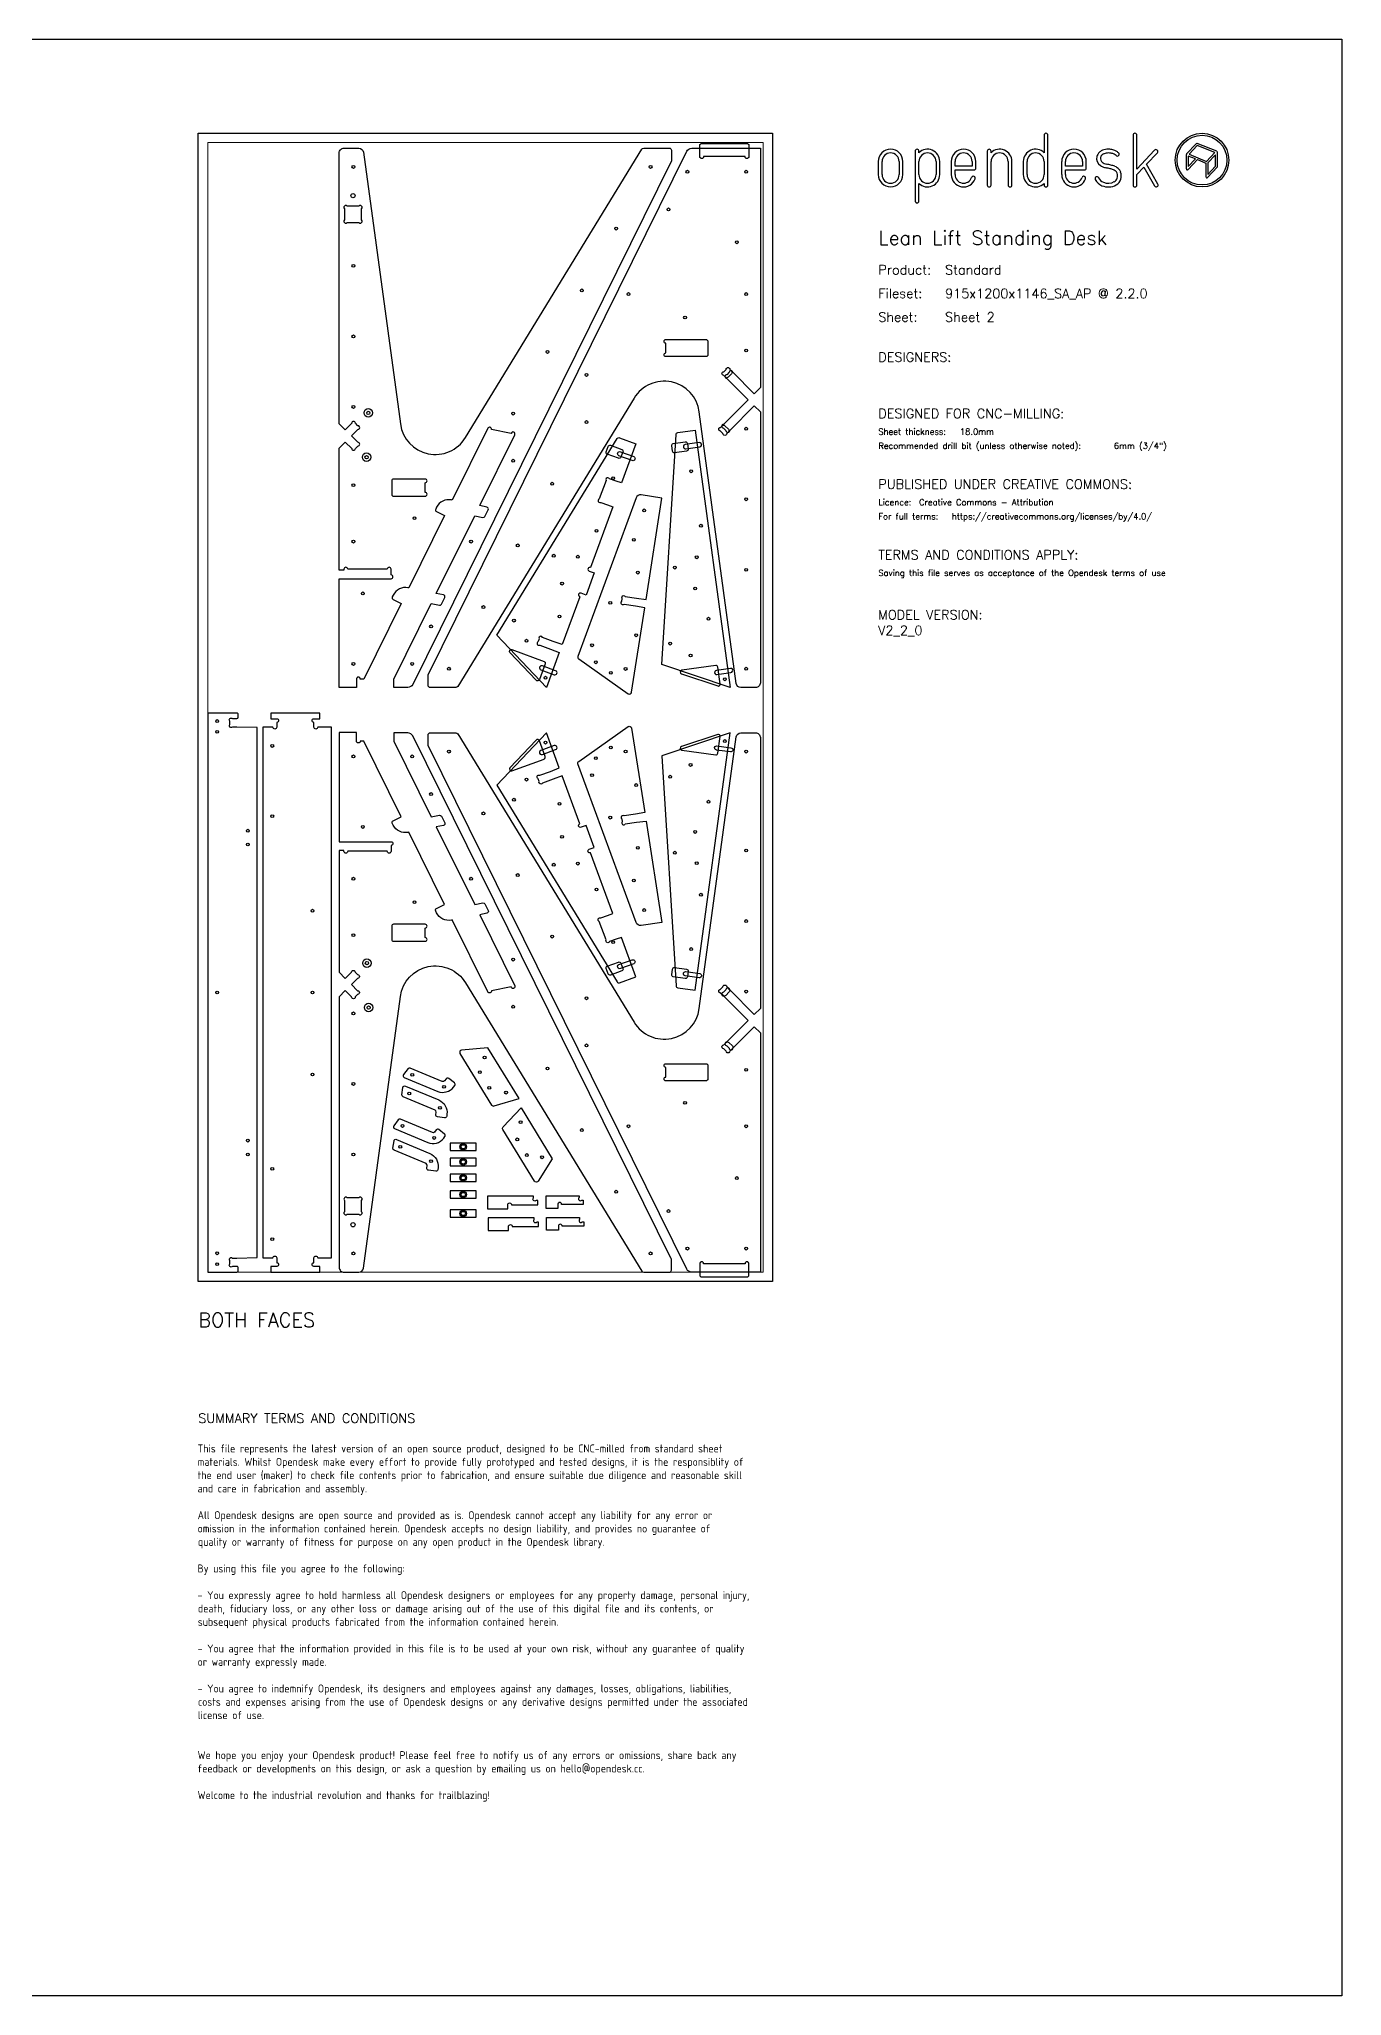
# Model space of a CAD drawing. Header units: millimetres. Extents: x -300 to 5880, y -300 to 4158.
# Drawn here: x 3112 to 5880, y 0 to 4158 of the extents above; entities that cross this region are included whole.
import ezdxf
from ezdxf.enums import TextEntityAlignment as Align

# ---------------------------------------------------------------- set-up
doc = ezdxf.new("R2010")
doc.units = ezdxf.units.MM
doc.layers.add('00-NOPRINT_TEXT', color=7, linetype='Continuous', lineweight=25)
doc.layers.add('00_NOPRINT_TOLERANCE', color=7, linetype='Continuous', lineweight=5)
for name, color, linetype, lineweight, true_color in [('BOARD_$TH-NOMINAL', 3, 'Continuous', 30, 0x00ff00), ('TOP-CUT-INSIDE_18.000MM', 1, 'Continuous', 25, 0xff1c00), ('TOP-CUT-OUTSIDE_18.000MM', 220, 'Continuous', 25, 0xff00d1), ('TOP-HOLE-6.000MM-DIAM_14.000MM', 220, 'Continuous', 25, 0xff00c7), ('TOP-HOLE-6.000MM-DIAM_18.000MM', 3, 'Continuous', 25, 0x00ff0c), ('TOP-HOLE-6.000MM-DIAM_5.000MM', 220, 'Continuous', 25, 0xff00de), ('TOP-HOLE-7.000MM-DIAM_18.000MM', 3, 'Continuous', 25, 0x00ff0c), ('TOP-HOLE-9.000MM-DIAM_14.000MM', 220, 'Continuous', 25, 0xff00c7), ('TOP-HOLE-9.000MM-DIAM_18.000MM', 3, 'Continuous', 25, 0x00ff0c), ('TOP-POCKET-INSIDE_1.000MM', 3, 'Continuous', 25, 0x0eff00), ('TOP-POCKET-INSIDE_12.000MM', 140, 'Continuous', 25, 0x00b1ff), ('TOP-POCKET-INSIDE_4.000MM', 160, 'Continuous', 25, 0x0026ff), ('TOP-POCKET-INSIDE_9.000MM', 60, 'Continuous', 25, 0xb0ff00), ('TOP-POCKET-OUTSIDE_1.000MM', 60, 'Continuous', 25, 0xb2ff00)]:
    doc.layers.add(name, color=color, linetype=linetype, lineweight=lineweight, true_color=true_color)
doc.styles.add('OD-ISOCP-17_221', font='isocp.shx')
doc.styles.add('OD-ISOCP-17_222', font='isocp.shx')
doc.styles.add('OD-ISOCP-17_223', font='isocp.shx')
doc.styles.add('OD-ISOCP-17_224', font='isocp.shx')
doc.styles.add('OD-ISOCP-17_225', font='isocp.shx')
doc.styles.add('OD-ISOCP-17_226', font='isocp.shx')
doc.styles.add('OD-ISOCP-17_227', font='isocp.shx')
doc.styles.add('OD-ISOCP-17_228', font='isocp.shx')
doc.styles.add('OD-ISOCP-17_229', font='isocp.shx')
doc.styles.add('OD-ISOCP-17_230', font='isocp.shx')
doc.styles.add('OD-ISOCP-17_231', font='isocp.shx')
doc.styles.add('OD-ISOCP-17_232', font='isocp.shx')
doc.styles.add('OD-ISOCP-17_233', font='isocp.shx')
doc.styles.add('OD-ISOCP-17_234', font='isocp.shx')
doc.styles.add('OD-ISOCP-17_235', font='isocp.shx')
doc.styles.add('OD-ISOCP-17_236', font='isocp.shx')
doc.styles.add('OD-ISOCP-17_237', font='isocp.shx')
doc.styles.add('OD-ISOCP-17_238', font='isocp.shx')
doc.styles.add('OD-ISOCP-17_239', font='isocp.shx')
doc.styles.add('OD-SIMPLEX-13_86', font='simplex.shx')
doc.styles.add('OD-SIMPLEX-20_82', font='simplex.shx')
doc.styles.add('OD-SIMPLEX-20_86', font='simplex.shx')
doc.styles.add('OD-SIMPLEX-20_88', font='simplex.shx')
doc.styles.add('OD-SIMPLEX-30_83', font='simplex.shx')
doc.styles.add('OD-SIMPLEX-30_87', font='simplex.shx')

# ---------------------------------------------------------------- blocks, each defined once
blk = doc.blocks.new('Borders Opendesk_7')
at = {"layer": '00-NOPRINT_TEXT'}
for p, q in [((0, 4158), (5880, 4158)), ((5880, 4158), (5880, 0)), ((5247.4, 3954), (5247.4, 3916.7)), ((5255.3, 3848), (5255.3, 3954)), ((5436.4, 3954), (5436.4, 3848)), ((5444.4, 3881.9), (5444.4, 3954)), ((4973.4, 3920.1), (4973.4, 3814.1)), ((4981.3, 3916.7), (4981.3, 3920.1)), ((5126.6, 3920.1), (5126.6, 3848)), ((5134.5, 3916.7), (5134.5, 3920.1)), ((5482.1, 3922), (5444.4, 3881.9)), ((5464.8, 3892.1), (5487.9, 3916.6)), ((5549.5, 3912.6), (5549.5, 3882.2)), ((5570.5, 3935.8), (5550.1, 3914)), ((5553.7, 3909.6), (5553.7, 3887.4)), ((5568.8, 3903.5), (5553.7, 3909.6)), ((5572.6, 3931.9), (5555.2, 3913.4)), ((5555.2, 3913.4), (5592.6, 3898.3)), ((5610, 3916.9), (5572.6, 3931.9)), ((5614.4, 3919.6), (5572.8, 3936.3)), ((5592.6, 3898.3), (5610, 3916.9)), ((5611.5, 3912.4), (5595.2, 3895.1)), ((5611.5, 3888.1), (5611.5, 3912.4)), ((5615.7, 3887.3), (5615.7, 3917.6)), ((4895, 3898), (4895, 3870.1)), ((4902.9, 3870.1), (4902.9, 3898)), ((4939.3, 3898), (4939.3, 3870.1)), ((4947.3, 3870.1), (4947.3, 3898)), ((4981.3, 3870.1), (4981.3, 3898)), ((5017.7, 3898), (5017.7, 3870.1)), ((5025.6, 3870.1), (5025.6, 3898)), ((5050, 3898), (5050, 3870.1)), ((5058, 3888.1), (5058, 3898)), ((5094.4, 3888.1), (5058, 3888.1)), ((5058, 3870.1), (5058, 3880.1)), ((5058, 3880.1), (5098.3, 3880.1)), ((5094.4, 3898), (5094.4, 3888.1)), ((5102.3, 3884.1), (5102.3, 3898)), ((5134.5, 3848), (5134.5, 3898)), ((5170.9, 3898), (5170.9, 3848)), ((5178.9, 3848), (5178.9, 3898)), ((5203, 3898), (5203, 3870.1)), ((5211, 3870.1), (5211, 3898)), ((5247.4, 3898), (5247.4, 3870.1)), ((5284.6, 3898), (5284.6, 3870.1)), ((5292.6, 3888.1), (5292.6, 3898)), ((5329, 3888.1), (5292.6, 3888.1)), ((5292.6, 3870.1), (5292.6, 3880.1)), ((5292.6, 3880.1), (5332.9, 3880.1)), ((5329, 3898), (5329, 3888.1)), ((5336.9, 3884.1), (5336.9, 3898)), ((5444.4, 3870.4), (5459.1, 3886)), ((5444.4, 3848), (5444.4, 3870.4)), ((5459.1, 3886), (5482.1, 3846)), ((5489, 3850), (5464.8, 3892.1)), ((5553.1, 3880.8), (5572.9, 3901.9)), ((5553.7, 3887.4), (5568.8, 3903.5)), ((5572.9, 3901.9), (5591.1, 3894.5)), ((5591.1, 3894.5), (5591.1, 3865.5)), ((5594.7, 3864.1), (5615.1, 3885.8)), ((5595.2, 3895.1), (5595.2, 3870.7)), ((5595.2, 3870.7), (5611.5, 3888.1)), ((4981.3, 3814.1), (4981.3, 3851.4)), ((5247.4, 3851.4), (5247.4, 3848)), ((5880, 0), (0, 0))]:
    blk.add_line(p, q, dxfattribs=at)
for radius in [57, 52.9]:
    blk.add_circle((5582.9, 3901), radius, dxfattribs=at)
for centre, radius, start, end in [((5251.3, 3954), 3.97, 0, 180), ((5440.4, 3954), 3.97, 0, 180), ((4921.1, 3898), 26.1, 0, 180), ((4921.1, 3898), 18.2, 0, 180), ((4977.3, 3920.1), 3.97, 0, 180), ((4999.5, 3898), 26.1, 0, 134.1316), ((4999.5, 3898), 18.2, 0, 180), ((5076.2, 3898), 26.1, 0, 180), ((5076.2, 3898), 18.2, 0, 180), ((5130.6, 3920.1), 3.97, 0, 180), ((5152.7, 3898), 26.1, 0, 134.1316), ((5152.7, 3898), 18.2, 0, 180), ((5229.2, 3898), 26.1, 45.8684, 180), ((5229.2, 3898), 18.2, 0, 180), ((5310.8, 3898), 26.1, 0, 180), ((5310.8, 3898), 18.2, 0, 180), ((5377.2, 3904.5), 18.3, 167.0964, 235.8453), ((5375.9, 3904.8), 16.9, 150.5139, 167.0489), ((5377.5, 3903.4), 19, 138.9882, 149.267), ((5377.5, 3903.4), 19, 127.9168, 138.9882), ((5380.5, 3899.5), 24, 111.7012, 127.9168), ((5375.9, 3904.8), 8.99, 151.0519, 168.0238), ((5377.5, 3903.4), 11.1, 138.9882, 148.8091), ((5377.5, 3903.4), 11.1, 127.9168, 138.9882), ((5380.5, 3899.5), 16, 111.7012, 127.9168), ((5383.5, 3891.9), 32.1, 90, 111.7012), ((5383.5, 3891.9), 24.2, 90, 111.7012), ((5383.5, 3878.8), 45.3, 80.7104, 90), ((5383.5, 3878.8), 37.3, 80.7104, 90), ((5385.9, 3893.2), 22.7, 71.5035, 80.7104), ((5385.9, 3893.2), 30.7, 71.5035, 80.7104), ((5387.1, 3896.7), 19, 61.0356, 71.5035), ((5387.1, 3896.7), 26.9, 61.0356, 71.5035), ((5387.1, 3896.7), 19, 46.7983, 61.0356), ((5387.1, 3896.7), 26.9, 46.7983, 61.0356), ((5402.8, 3913.5), 3.97, 226.7983, 46.7983), ((5485, 3919.3), 3.97, 316.7135, 136.7135), ((5551.6, 3912.6), 2.06, 136.7696, 180), ((5572, 3934.4), 2.06, 68.0714, 136.7696), ((5613.6, 3917.6), 2.06, 0, 68.0714), ((4921.1, 3870.1), 26.1, 180, 0), ((4921.1, 3870.1), 18.2, 180, 0), ((4999.5, 3870.1), 18.2, 180, 0), ((4999.5, 3870.1), 26.1, 225.8684, 0), ((5076.2, 3870.1), 26.1, 180, 340.0258), ((5076.2, 3870.1), 18.2, 180, 340.0258), ((5098.3, 3884.1), 3.97, 270, 0), ((5229.2, 3870.1), 26.1, 180, 314.1316), ((5229.2, 3870.1), 18.2, 180, 0), ((5310.8, 3870.1), 26.1, 180, 340.0258), ((5310.8, 3870.1), 18.2, 180, 340.0258), ((5332.9, 3884.1), 3.97, 270, 0), ((5377.2, 3904.5), 10.3, 167.9603, 235.8613), ((5382, 3911.6), 26.9, 235.8511, 248.0912), ((5382, 3911.6), 18.9, 235.8511, 248.0912), ((5388.7, 3928.4), 44.9, 248.0912, 257.5385), ((5388.7, 3928.4), 37, 248.0912, 257.5385), ((5300, 3526.6), 366.5, 76.1947, 77.5385), ((5300, 3526.6), 374.5, 76.1947, 77.5385), ((5372.7, 3822.5), 61.9, 69.1442, 76.1947), ((5372.7, 3822.5), 69.8, 69.1442, 76.1947), ((5389.5, 3866.6), 14.6, 38.9291, 69.1442), ((5389.5, 3866.6), 22.5, 38.9291, 69.1442), ((5393.9, 3870.2), 8.99, 17.5834, 38.9291), ((5385.6, 3867.6), 17.6, 343.8033, 17.5834), ((5393.9, 3870.2), 16.9, 17.5834, 38.9291), ((5385.6, 3867.6), 25.5, 343.8033, 17.5834), ((5551.6, 3882.2), 2.06, 180, 316.7696), ((5613.6, 3887.3), 2.06, 316.7696, 0), ((5097, 3862.6), 3.97, 340.0258, 160.0258), ((5130.6, 3848), 3.97, 180, 0), ((5174.9, 3848), 3.97, 180, 0), ((5251.3, 3848), 3.97, 180, 0), ((5331.6, 3862.6), 3.97, 340.0258, 160.0258), ((5359.7, 3861.7), 3.97, 24.786, 204.786), ((5380.2, 3871.2), 26.6, 204.786, 247.9544), ((5380.2, 3871.2), 18.7, 204.786, 247.9544), ((5383.5, 3879.3), 35.4, 247.9544, 298.2026), ((5383.5, 3879.3), 27.4, 247.9544, 298.2026), ((5390.6, 3866.1), 12.5, 298.2026, 343.8033), ((5390.6, 3866.1), 20.4, 298.2026, 343.8033), ((5440.4, 3848), 3.97, 180, 0), ((5485.5, 3848), 3.97, 209.8417, 29.8417), ((5593.2, 3865.5), 2.06, 180, 316.7696), ((4977.3, 3814.1), 3.97, 180, 0)]:
    blk.add_arc(centre, radius, start, end, dxfattribs=at)
at = {"layer": '00_NOPRINT_TOLERANCE', "ltscale": 0.379202}
for p, q in [((3450, 3958), (4670, 3958)), ((3450, 1518), (3450, 3958)), ((4670, 3958), (4670, 1518)), ((4670, 1518), (3450, 1518))]:
    blk.add_line(p, q, dxfattribs=at)
at = {"layer": '00_NOPRINT_TOLERANCE', "ltscale": 0.380876}
for p, q in [((3470, 3938), (4650, 3938)), ((4650, 1538), (3470, 1538))]:
    blk.add_line(p, q, dxfattribs=at)
at = {"layer": '00_NOPRINT_TOLERANCE', "ltscale": 0.380023}
for p, q in [((3470, 1538), (3470, 3938)), ((4650, 3938), (4650, 1538))]:
    blk.add_line(p, q, dxfattribs=at)
at = {"layer": 'BOARD_$TH-NOMINAL'}
for p, q in [((3450, 3958), (4670, 3958)), ((3450, 1518), (3450, 3958)), ((4670, 3958), (4670, 1518)), ((4670, 1518), (3450, 1518))]:
    blk.add_line(p, q, dxfattribs=at)
at = {"layer": '00-NOPRINT_TEXT'}
for s, height, style, p in [('Lean Lift Standing Desk', 30, 'OD-SIMPLEX-30_83', (4895, 3720.9)), ('Product:', 20, 'OD-SIMPLEX-20_82', (4895, 3657.9)), ('Standard', 20, 'OD-SIMPLEX-20_82', (5036.9, 3657.9)), ('Fileset:', 20, 'OD-SIMPLEX-20_82', (4895, 3607.7)), ('915x1200x1146_SA_AP @ 2.2.0', 20, 'OD-SIMPLEX-20_82', (5036.9, 3607.6)), ('Sheet:', 20, 'OD-SIMPLEX-20_82', (4895, 3557.4)), ('Sheet 2', 20, 'OD-SIMPLEX-20_82', (5036.9, 3557.5)), ('DESIGNERS:', 20, 'OD-SIMPLEX-20_82', (4895, 3472.4)), ('DESIGNED FOR CNC-MILLING:', 20, 'OD-SIMPLEX-20_82', (4895, 3352.4)), ('Sheet thickness:', 13, 'OD-SIMPLEX-13_86', (4895, 3317.4)), ('18.0mm', 13, 'OD-SIMPLEX-13_86', (5068.3, 3317.4)), ('Recommended drill bit (unless otherwise noted):', 13, 'OD-SIMPLEX-13_86', (4895, 3287.4)), ('6mm (3/4")', 13, 'OD-SIMPLEX-13_86', (5395.5, 3287.4)), ('PUBLISHED UNDER CREATIVE COMMONS:', 20, 'OD-SIMPLEX-20_82', (4895, 3202.4)), ('Licence:', 13, 'OD-SIMPLEX-13_86', (4895, 3167.4)), ('Creative Commons - Attribution', 13, 'OD-SIMPLEX-13_86', (4981.5, 3167.4)), ('For full terms:', 13, 'OD-SIMPLEX-13_86', (4895, 3137.4)), ('https://creativecommons.org/licenses/by/4.0/', 13, 'OD-SIMPLEX-13_86', (5051.1, 3137.4)), ('TERMS AND CONDITIONS APPLY:', 20, 'OD-SIMPLEX-20_82', (4895, 3052.3)), ('Saving this file serves as acceptance of the Opendesk terms of use ', 13, 'OD-SIMPLEX-13_86', (4895, 3017.3))]:
    blk.add_text(s, height=height, dxfattribs=dict(at, style=style)).set_placement(p)
at = {"layer": '00-NOPRINT_TEXT', "color": 7}
for s, height, style, p in [('BOTH FACES', 30, 'OD-SIMPLEX-30_87', (3450, 1451.3)), ('SUMMARY TERMS AND CONDITIONS', 20, 'OD-SIMPLEX-20_86', (3450, 1237.4))]:
    blk.add_text(s, height=height, dxfattribs=dict(at, style=style)).set_placement(p, align=Align.TOP_LEFT)
for s, style, p in [('This file represents the latest version of an open source product, designed to be CNC-milled from standard sheet', 'OD-ISOCP-17_221', (3448.5, 1154.7)), ('materials. Whilst Opendesk make every effort to provide fully prototyped and tested designs, it is the responsiblity of', 'OD-ISOCP-17_222', (3448.5, 1126.3)), ('the end user (maker) to check file contents prior to fabrication, and ensure suitable due diligence and reasonable skill', 'OD-ISOCP-17_223', (3448.5, 1098)), ('and care in fabrication and assembly.', 'OD-ISOCP-17_224', (3448.5, 1069.7)), ('All Opendesk designs are open source and provided as is. Opendesk cannot accept any liability for any error or', 'OD-ISOCP-17_225', (3448.5, 1013)), ('omission in the information contained herein. Opendesk accepts no design liability, and provides no guarantee of', 'OD-ISOCP-17_226', (3448.5, 984.7)), ('quality or warranty of fitness for purpose on any open product in the Opendesk library.', 'OD-ISOCP-17_227', (3449.1, 956.3)), ('By using this file you agree to the following:', 'OD-ISOCP-17_228', (3448.5, 899.7)), ('- You expressly agree to hold harmless all Opendesk designers or employees for any property damage, personal injury,', 'OD-ISOCP-17_229', (3448.5, 843)), ('death, fiduciary loss, or any other loss or damage arising out of the use of this digital file and its contents, or', 'OD-ISOCP-17_230', (3449.1, 814.7)), ('subsequent physical products fabricated from the information contained herein.', 'OD-ISOCP-17_231', (3449, 786.3)), ('- You agree that the information provided in this file is to be used at your own risk, without any guarantee of quality', 'OD-ISOCP-17_232', (3448.5, 729.7)), ('or warranty expressly made.', 'OD-ISOCP-17_233', (3448.5, 701.3)), ('- You agree to indemnify Opendesk, its designers and employees against any damages, losses, obligations, liabilities,', 'OD-ISOCP-17_234', (3448.5, 644.7)), ('costs and expenses arising from the use of Opendesk designs or any derivative designs permitted under the associated', 'OD-ISOCP-17_235', (3449.1, 616.3)), ('license of use.', 'OD-ISOCP-17_236', (3448.8, 588)), ('We hope you enjoy your Opendesk product! Please feel free to notify us of any errors or omissions, share back any', 'OD-ISOCP-17_237', (3448.5, 503)), ('feedback or developments on this design, or ask a question by emailing us on hello@opendesk.cc.', 'OD-ISOCP-17_238', (3448.5, 474.7)), ('Welcome to the industrial revolution and thanks for trailblazing!', 'OD-ISOCP-17_239', (3448.5, 418))]:
    blk.add_text(s, height=17, dxfattribs=dict(at, style=style)).set_placement(p)

msp = doc.modelspace()

# ---------------------------------------------------------------- linework, layer by layer
at = {"layer": 'TOP-CUT-INSIDE_18.000MM'}
for points in [[(3791.3, 3803.3), (3766.2, 3803.3, 1.000177), (3760.5, 3797.6), (3760.5, 3773.7, 1.000177), (3766.2, 3768.1), (3791.3, 3768.1, 1.000177), (3796.9, 3773.7), (3796.9, 3797.6, 1.000151)], [(3861, 3190.8, 0.414214), (3865, 3186.8), (3932.2, 3186.8, 1), (3932.2, 3194.8), (3932.2, 3215.2, 1), (3932.2, 3223.2), (3865, 3223.2, 0.414214), (3861, 3219.2)], [(3932.2, 2248.9), (3932.2, 2269.1, 1), (3932.2, 2277.1), (3865, 2277.1, 0.414214), (3861, 2273.1), (3861, 2244.9, 0.414214), (3865, 2240.9), (3932.2, 2240.9, 1)]]:
    msp.add_lwpolyline(points, format="xyb", close=True, dxfattribs=at)
msp.add_lwpolyline([(3766.2, 1660.8), (3791.3, 1660.8, 1), (3796.9, 1666.4), (3796.9, 1690.3, 1), (3791.3, 1696), (3766.2, 1696, 1), (3760.5, 1690.3), (3760.5, 1666.4, 1), (3766.2, 1660.8)], format="xyb", dxfattribs=at)
at = {"layer": 'TOP-CUT-OUTSIDE_18.000MM'}
for points in [[(3956.4, 3163.3), (3954.4, 3159.3, 0.414214), (3956.2, 3153.9), (3973.5, 3145.4), (3897.5, 2991.8), (3895.5, 2992.1, 0.339454), (3864.2, 2976.7), (3862.2, 2972.7, 0.414214), (3864, 2967.4), (3881.2, 2958.9), (3801.8, 2798.2), (3794.2, 2798.2, 1), (3786.2, 2798.2), (3786.2, 2780.2), (3749.5, 2780.2), (3749.5, 3011.4), (3859.5, 3011.4, 1), (3859.5, 3019.4), (3859.5, 3031.8, 1), (3851.5, 3031.8), (3767.5, 3031.8, 1), (3759.5, 3031.8), (3759.5, 3029.8), (3749.5, 3029.8), (3749.5, 3289.1), (3762.4, 3301.9), (3776, 3288.3, 1), (3784, 3288.3), (3789, 3293.3, 1), (3789, 3301.3), (3775.4, 3314.9), (3789, 3328.5, 1.000151), (3789, 3336.5), (3784, 3341.6, 1), (3776, 3341.6), (3762.4, 3328), (3749.5, 3340.8), (3749.5, 3916.3, -0.414214), (3759.5, 3926.3), (3790.8, 3926.3, -0.375079), (3800.7, 3917.6), (3879.4, 3340.2, 0.705335), (4017.7, 3311.2), (4392.6, 3924.1, -0.261164), (4396.4, 3926.3), (4450.9, 3926.3, -0.414214), (4455.4, 3921.8), (4455.4, 3899.9, -0.115262), (4454.9, 3897.9), (3905.8, 2786.9, -0.285329), (3895.1, 2780.2), (3865.8, 2780.2), (3865.8, 2798.2), (3945.1, 2958.6), (3962.4, 2955.1, 0.339454), (3966.8, 2957.3), (3973.7, 2971.4, 0.493145), (3970.9, 2977.1), (3955.7, 2980.1), (4037.3, 3145.1), (4054.6, 3141.7, 0.339454), (4059, 3143.8), (4065.9, 3157.9, 0.493145), (4063.1, 3163.6), (4048, 3166.7), (4122.5, 3317.5, 1.140281), (4115, 3320.1), (4072.7, 3328.5, 0.876976), (4065.2, 3331.1), (3989.7, 3178.3), (3987.7, 3178.7, 0.339454), (3956.4, 3163.3)], [(4174.2, 2883.4), (4172.1, 2877.7, 1), (4175.5, 2870.4), (4198.3, 2862), (4217.1, 2854.6), (4189.8, 2780.2), (4084.2, 2891.2), (4339.9, 3309.2, -0.35756), (4345.3, 3311), (4379.9, 3298.3), (4349.3, 3214.9), (4338.2, 3218.4), (4323.8, 3223.7, 1), (4316.5, 3220.4), (4302, 3180.9, 1), (4305.4, 3173.6), (4319.8, 3168.3), (4330.6, 3163.8), (4283.4, 3035.2, 1), (4280.6, 3027.7), (4291.4, 3023.7), (4274.2, 2976.8), (4263.4, 2980.8, 1), (4260.6, 2973.2), (4223.4, 2871.9), (4204.3, 2878.3), (4181.4, 2886.7, 1), (4174.2, 2883.4)], [(3535, 2723, 0.414334), (3532, 2726), (3470, 2726), (3470, 1538), (3532, 1538, 0.414214), (3535, 1541), (3535, 1546.9, 0.414214), (3532, 1549.9), (3522.7, 1549.9, -1), (3517, 1555.6), (3517, 1562.2, -1), (3522.7, 1567.9), (3532, 1567.9), (3575.2, 1568.7), (3575.2, 2695.4), (3532, 2696.1), (3522.7, 2696.1, -1.000205), (3517, 2701.8), (3517, 2708.5, -0.999795), (3522.7, 2714.1), (3532, 2714.1, 0.414093), (3535, 2717.1), (3535, 2723)], [(3895.5, 2472.4, -0.339454), (3864.2, 2487.8), (3862.2, 2491.8, -0.414214), (3864, 2497.2), (3881.2, 2505.7), (3801.8, 2666.4), (3794.2, 2666.4, -1), (3786.2, 2666.4), (3786.2, 2684.4), (3749.5, 2684.4), (3749.5, 2452.6), (3859.5, 2452.6, -1), (3859.5, 2444.6), (3859.5, 2432.2, -1), (3851.5, 2432.2), (3767.5, 2432.2, -1), (3759.5, 2432.2), (3759.5, 2434.2), (3749.5, 2434.2), (3749.5, 2175), (3762.4, 2162.1), (3775.5, 2175.2, -1.000151), (3783.5, 2175.2), (3788.5, 2170.2, -1.000151), (3788.5, 2162.2), (3775.4, 2149.1), (3788.6, 2135.9, -1.000151), (3788.6, 2127.9), (3783.6, 2122.9, -1.000151), (3775.6, 2122.9), (3762.4, 2136.1), (3749.5, 2123.2), (3749.5, 1547.8, 0.414214), (3759.5, 1537.8), (3790.8, 1537.8, 0.375079), (3800.7, 1546.4), (3879.4, 2123.8, -0.705335), (4017.7, 2152.8), (4392.6, 1539.9, 0.261164), (4396.4, 1537.8), (4450.9, 1537.8, 0.414214), (4455.4, 1542.3), (4455.4, 1564.2, 0.115262), (4454.9, 1566.2), (3905.8, 2677.2, 0.285329), (3895.1, 2683.9), (3865.8, 2683.9), (3865.8, 2665.9), (3945.1, 2505.5), (3962.4, 2508.9, -0.339454), (3966.8, 2506.8), (3973.7, 2492.7, -0.493145), (3970.9, 2487), (3955.7, 2483.9), (4037.3, 2318.9), (4054.6, 2322.4, -0.339454), (4059, 2320.2), (4065.9, 2306.1, -0.493145), (4063.1, 2300.4), (4048, 2297.4), (4122.5, 2146.5, -1.213538), (4114.9, 2144.5), (4072.7, 2136, -0.876976), (4065.2, 2133.5), (3989.7, 2286.2), (3987.7, 2285.9, -0.339454), (3956.4, 2301.3), (3954.4, 2305.3, -0.414214), (3956.2, 2310.6), (3973.5, 2319.1), (3897.5, 2472.8), (3895.5, 2472.4)], [(4264.7, 1690.8), (4268, 1690.8), (4268, 1681.9), (4222, 1681.9, 1), (4214, 1681.9), (4214, 1673.1), (4189, 1673.1), (4189, 1700.1), (4259, 1700.1), (4259, 1696.5, 1), (4264.7, 1690.8)], [(4265.9, 1644.6), (4269.2, 1644.6), (4269.2, 1635.7), (4223.2, 1635.7, 1), (4215.2, 1635.7), (4215.2, 1626.9), (4190.2, 1626.9), (4190.2, 1653.9), (4260.2, 1653.9), (4260.2, 1650.3, 1), (4265.9, 1644.6)]]:
    msp.add_lwpolyline(points, format="xyb", dxfattribs=at)
for points in [[(3938.4, 2806.6, -0.115262), (3938.9, 2808.6), (4488, 3919.6, -0.285329), (4498.7, 3926.3), (4644.3, 3926.3), (4644.3, 3417.4), (4631.4, 3404.6), (4586, 3450, 1.000151), (4578, 3450), (4573, 3445, 1), (4573, 3437), (4618.4, 3391.5), (4566.3, 3339.4, 1), (4566.3, 3331.4), (4571.3, 3326.4, 1.000151), (4579.3, 3326.4), (4631.4, 3378.5), (4644.3, 3365.7), (4644.3, 2790.2, -0.414214), (4634.3, 2780.2), (4603, 2780.2, -0.375079), (4593.1, 2788.9), (4514.4, 3366.2, 0.705335), (4376.1, 3395.2), (4001.2, 2782.4, -0.261164), (3997.4, 2780.2), (3942.9, 2780.2, -0.414214), (3938.4, 2784.7)], [(4505.6, 3327.1), (4580.1, 2780.2), (4434.9, 2828.9), (4465.1, 3317.9, -0.35756), (4469, 3322.1)], [(4349.9, 2963.2), (4350.8, 2969.2, -1), (4357.3, 2973.9), (4381.4, 2970.1), (4401.4, 2967.5), (4434.9, 3182.9), (4391.3, 3189.7, 0.35756), (4380.3, 3183.3), (4256.7, 2846.3, 0.339454), (4258.3, 2841.1), (4363.6, 2767, 0.556021), (4370.6, 2770), (4398.6, 2949.3), (4378.7, 2952.9), (4354.6, 2956.7, -1)], [(3616.6, 2714, -1), (3616.6, 2706), (3616.6, 2696, -1), (3608.6, 2696), (3587.2, 2696), (3587.2, 1568), (3608.6, 1568, -1), (3616.6, 1568), (3616.6, 1558, -1), (3616.6, 1550), (3604.2, 1550), (3604.2, 1538), (3708.2, 1538), (3708.2, 1550), (3695.8, 1550, -1), (3695.8, 1558), (3695.8, 1568, -1), (3703.8, 1568), (3732.7, 1568), (3732.7, 2696), (3703.8, 2696, -1), (3695.8, 2696), (3695.8, 2706, -1), (3695.8, 2714), (3708.2, 2714), (3708.2, 2726), (3604.2, 2726), (3604.2, 2714)], [(4578, 2014.1, 1), (4586, 2014.1), (4631.4, 2059.5), (4644.3, 2046.6), (4644.3, 1537.8), (4498.7, 1537.8, -0.285329), (4488, 1544.5), (3938.9, 2655.5, -0.115262), (3938.4, 2657.5), (3938.4, 2679.4, -0.414214), (3942.9, 2683.9), (3997.4, 2683.9, -0.261164), (4001.2, 2681.7), (4376.1, 2068.8, 0.705335), (4514.4, 2097.8), (4593.1, 2675.2, -0.375079), (4603, 2683.9), (4634.3, 2683.9, -0.414214), (4644.3, 2673.9), (4644.3, 2098.4), (4631.4, 2085.5), (4579.3, 2137.7, 1.000151), (4571.3, 2137.7), (4566.3, 2132.7, 1), (4566.3, 2124.7), (4618.4, 2072.5), (4573, 2027.1, 1), (4573, 2019.1)], [(4323.8, 2240.3, -1), (4316.5, 2243.7), (4302, 2283.2, -1), (4305.4, 2290.5), (4319.8, 2295.7), (4330.6, 2300.2), (4283.4, 2428.9, -1), (4280.6, 2436.4), (4291.4, 2440.3), (4274.2, 2487.3), (4263.4, 2483.3, -1), (4260.6, 2490.8), (4223.4, 2592.2), (4204.3, 2585.7), (4181.4, 2577.3, -1), (4174.2, 2580.7), (4172.1, 2586.4, -1), (4175.5, 2593.7), (4198.3, 2602), (4217.1, 2609.5), (4189.8, 2683.9), (4084.2, 2572.8), (4339.9, 2154.9, 0.35756), (4345.3, 2153), (4379.9, 2165.7), (4349.3, 2249.2), (4338.2, 2245.6)], [(4349.9, 2500.9), (4350.8, 2494.9, 1), (4357.3, 2490.2), (4381.4, 2493.9), (4401.4, 2496.5), (4434.9, 2281.1), (4391.3, 2274.3, -0.35756), (4380.3, 2280.8), (4256.7, 2617.7, -0.339454), (4258.3, 2623), (4363.6, 2697.1, -0.556021), (4370.6, 2694.1), (4398.6, 2514.7), (4378.7, 2511.1), (4354.6, 2507.4, 1)], [(4469, 2142), (4505.6, 2137), (4580.1, 2683.9), (4434.9, 2635.1), (4465.1, 2146.2, 0.35756)], [(4078.4, 1891), (4131.7, 1906.7), (4065.6, 2014.7), (4009.5, 2009.6, 0.556021), (4006.1, 2002.8), (4073.3, 1892.9, 0.339454)], [(3994.4, 1939.9), (3982.1, 1949.5, 0.414214), (3976.7, 1948.8), (3973.2, 1944.3, -0.339454), (3968.4, 1943), (3900.5, 1971.5, 0.339454), (3895.9, 1970.3), (3886.3, 1957.8, 0.493145), (3887.8, 1951.8), (3958.7, 1922.1, 0.339454), (3992.4, 1931), (3995.1, 1934.5, 0.414214)], [(3885.1, 1910.7, -0.339454), (3882.7, 1914.8), (3884.9, 1930.4, -0.493145), (3890.2, 1933.4), (3961.1, 1903.7, -0.339454), (3978.4, 1873.5), (3977.8, 1869.1, -0.414214), (3973.4, 1865.7), (3958, 1867.8, -0.414214), (3954.7, 1872.2), (3955.5, 1877.8, 0.339454), (3953, 1882.2)], [(4164.5, 1731.3), (4097.3, 1841.1, -0.339454), (4097.9, 1846.6), (4136.2, 1886.8), (4202.2, 1778.9), (4172.2, 1731.2, -0.556021)], [(3937.7, 1813.4, 0.339454), (3971.4, 1822.3), (3974.1, 1825.8, 0.414214), (3973.4, 1831.2), (3961.1, 1840.8, 0.414214), (3955.7, 1840.1), (3952.2, 1835.6, -0.339454), (3947.4, 1834.3), (3879.5, 1862.8, 0.339454), (3874.9, 1861.6), (3865.3, 1849.1, 0.493145), (3866.8, 1843.1)], [(3866.1, 1797.2, -0.339454), (3863.7, 1801.3), (3865.9, 1816.9, -0.493145), (3871.2, 1820), (3942.1, 1790.2, -0.339454), (3959.4, 1760), (3958.8, 1755.6, -0.414214), (3954.4, 1752.3), (3939, 1754.4, -0.414214), (3935.7, 1758.8), (3936.5, 1764.4, 0.339454), (3934, 1768.7)], [(4107.6, 1681.1, -1), (4115.6, 1681.1), (4171.3, 1681.1), (4171.3, 1690), (4168, 1690, -1), (4162.3, 1695.7), (4162.3, 1699.3), (4064.7, 1699.3), (4064.7, 1672.3), (4107.6, 1672.3)], [(4109.2, 1634.9, -1), (4117.2, 1634.9), (4172.9, 1634.9), (4172.9, 1643.8), (4169.5, 1643.8, -1), (4163.9, 1649.5), (4163.9, 1653.1), (4066.3, 1653.1), (4066.3, 1626.1), (4109.2, 1626.1)]]:
    msp.add_lwpolyline(points, format="xyb", close=True, dxfattribs=at)
for points in [[(3985.5, 1812.2), (3985.5, 1796.2), (4040.5, 1796.2), (4040.5, 1812.2)], [(3985.5, 1780.1), (3985.5, 1764.1), (4040.5, 1764.1), (4040.5, 1780.1)], [(3985.5, 1746.2), (3985.5, 1730.2), (4040.5, 1730.2), (4040.5, 1746.2)], [(3985.5, 1710.8), (3985.5, 1694.8), (4040.5, 1694.8), (4040.5, 1710.8)], [(3985.5, 1670.6), (3985.5, 1654.6), (4040.5, 1654.6), (4040.5, 1670.6)]]:
    msp.add_lwpolyline(points, close=True, dxfattribs=at)
at = {"layer": 'TOP-HOLE-6.000MM-DIAM_14.000MM'}
for centre in [(3779.5, 3886.3), (4411.1, 3886.3), (4489.3, 3876.3), (4614.3, 3876.3), (4449.3, 3796.3), (4338.1, 3755.3), (4594.3, 3726.3), (3779.5, 3676.3), (4265.1, 3624.2), (4364.3, 3616.3), (4614.3, 3616.3), (4484.3, 3566.3), (3779.5, 3526.3), (4192, 3493.2), (4614.3, 3496.3), (4274.8, 3444.3), (3779.5, 3376.3), (4119, 3362.2), (4274.8, 3344.3), (4614.3, 3330.2), (4119, 3262.2), (3779.5, 3210.2), (4201.8, 3213.3), (4331.7, 3225), (4497.3, 3239.7), (4614.3, 3180.2), (3909.5, 3140.2), (4518.1, 3124.1), (3779.5, 3090.2), (4029.5, 3090.2), (4128.8, 3082.2), (4296, 3113.1), (4205.3, 3060.3), (4462.7, 3035), (4614.3, 3030.2), (3799.5, 2980.2), (4055.7, 2951.2), (3944.5, 2910.2), (4120.8, 2922.3), (4286.7, 2870), (4452.7, 2873.5), (3779.5, 2830.2), (3904.5, 2830.2), (4294.7, 2833.8), (3982.7, 2820.2), (4326.5, 2811.4), (4358.1, 2819.7), (4614.3, 2820.2), (3490, 2709), (3490, 2686), (3607.2, 2656), (3779.5, 2633.9), (3904.5, 2633.9), (3982.7, 2643.9), (4294.7, 2630.2), (4326.5, 2652.6), (4358.1, 2644.3), (4614.3, 2643.9), (4286.7, 2594), (4452.7, 2590.6), (3944.5, 2553.9), (4120.8, 2541.8), (3607.2, 2506.7), (4055.7, 2512.8), (3555.2, 2476), (3799.5, 2483.9), (3555.2, 2446.7), (4462.7, 2429.1), (4614.3, 2433.9), (3779.5, 2373.9), (4029.5, 2373.9), (4128.8, 2381.8), (4205.3, 2403.7), (4296, 2350.9), (4518.1, 2339.9), (3692.7, 2306), (3909.5, 2323.9), (3779.5, 2253.9), (4201.8, 2250.8), (4614.3, 2283.9), (4119, 2201.9), (4331.7, 2239.1), (4497.3, 2224.4), (3490, 2132), (3692.7, 2132), (4274.8, 2119.8), (4614.3, 2133.9), (3779.5, 2087.8), (4119, 2101.9), (4058.4, 1993.9), (4274.8, 2019.8), (3692.7, 1958), (3904.8, 1957.2), (4048.1, 1962.9), (4192, 1970.8), (4614.3, 1967.8), (3779.5, 1937.8), (3898.3, 1917.6), (3972.2, 1931.8), (4068.4, 1929.7), (4104, 1919.4), (3963.6, 1887.2), (4484.3, 1897.8), (3883.8, 1848.5), (4134.9, 1856.4), (4265.1, 1839.8), (4364.3, 1847.8), (4614.3, 1847.8), (3555.2, 1817.3), (3555.2, 1788), (3779.5, 1787.8), (3879.3, 1804.2), (3951.2, 1823.1), (4127.8, 1820), (4148.1, 1786.8), (3607.2, 1757.3), (3944.6, 1773.8), (4180.5, 1781.9), (4338.1, 1708.8), (4594.3, 1737.8), (4449.3, 1667.8), (3490, 1578), (3607.2, 1608), (3779.5, 1577.8), (4411.1, 1577.8), (4489.3, 1587.8), (4614.3, 1587.8), (3490, 1555)]:
    msp.add_circle(centre, 3, dxfattribs=at)
at = {"layer": 'TOP-HOLE-6.000MM-DIAM_18.000MM'}
for centre in [(4256.6, 3058.1), (4222.9, 3001), (4217.5, 2931), (4147.5, 2879.7), (4187.8, 2801), (4187.8, 2663.1), (4147.5, 2584.4), (4217.5, 2533), (4222.9, 2463), (4256.6, 2406)]:
    msp.add_circle(centre, 3, dxfattribs=at)
at = {"layer": 'TOP-HOLE-6.000MM-DIAM_5.000MM'}
for centre in [(4397.4, 3156.6), (4375.6, 3094.1), (4509.1, 3057), (4383.9, 3024.4), (4506, 2990.8), (4325.4, 2960.3), (4534, 2926.4), (4380.4, 2891.1), (4496.2, 2848.3), (4568.7, 2797.6), (4568.7, 2666.4), (4496.2, 2615.7), (4380.4, 2573), (4534, 2537.6), (4325.4, 2503.7), (4506, 2473.2), (4383.9, 2439.7), (4375.6, 2370), (4509.1, 2407), (4397.4, 2307.4)]:
    msp.add_circle(centre, 3, dxfattribs=at)
at = {"layer": 'TOP-HOLE-7.000MM-DIAM_18.000MM'}
for centre in [(3811.3, 3363.8), (3807.7, 3269.6), (3808.4, 2194.5), (3812, 2100.2)]:
    msp.add_circle(centre, 3.5, dxfattribs=at)
at = {"layer": 'TOP-HOLE-9.000MM-DIAM_14.000MM'}
for centre in [(4013, 1804.2), (4013, 1772.1), (4013, 1738.2), (4013, 1702.8), (4013, 1662.6)]:
    msp.add_circle(centre, 4.5, dxfattribs=at)
at = {"layer": 'TOP-HOLE-9.000MM-DIAM_18.000MM'}
for centre in [(3778.7, 3825.4), (3778.7, 1638.6)]:
    msp.add_circle(centre, 4.5, dxfattribs=at)
at = {"layer": 'TOP-POCKET-INSIDE_1.000MM'}
for centre in [(4013, 1804.2), (4013, 1772.1), (4013, 1738.2), (4013, 1702.8), (4013, 1662.6)]:
    msp.add_circle(centre, 7, dxfattribs=at)
at = {"layer": 'TOP-POCKET-INSIDE_12.000MM'}
for points in [[(4515.7, 3932.3, -0.414214), (4519.7, 3936.3), (4615.9, 3936.3, -0.414214), (4619.9, 3932.3), (4619.9, 3908.3, -1), (4611.9, 3908.3), (4523.7, 3908.3, -1), (4515.7, 3908.3)], [(4532.8, 1948.4, -0.414214), (4528.8, 1944.4), (4443.6, 1944.4, -1), (4443.6, 1952.4), (4443.6, 1972.8, -1), (4443.6, 1980.8), (4528.8, 1980.8, -0.414214), (4532.8, 1976.8)], [(4619.9, 1531.8), (4619.9, 1555.8, 1), (4611.9, 1555.8), (4523.7, 1555.8, 1), (4515.7, 1555.8), (4515.7, 1531.8, 0.414214), (4519.7, 1527.8), (4615.9, 1527.8, 0.414214)]]:
    msp.add_lwpolyline(points, format="xyb", close=True, dxfattribs=at)
msp.add_lwpolyline([(4528.8, 3519.7, -0.414214), (4532.8, 3515.7), (4532.8, 3487.3, -0.414214), (4528.8, 3483.3), (4443.6, 3483.3, -1), (4443.6, 3491.3), (4443.6, 3511.7, -1), (4443.6, 3519.7), (4528.8, 3519.7)], format="xyb", dxfattribs=at)
at = {"layer": 'TOP-POCKET-INSIDE_4.000MM'}
for points in [[(4484.6, 3296.6, 1), (4485.8, 3287.6), (4515.5, 3291.7, 1), (4514.3, 3300.6)], [(4206.2, 2807.4, 1), (4209.3, 2815.8), (4181.1, 2826.1, 1), (4178, 2817.7)], [(4581.9, 2811.9, 1), (4580.7, 2820.8), (4550.9, 2816.7, 1), (4552.2, 2807.8)], [(4178, 2646.4, 1), (4181.1, 2637.9), (4209.3, 2648.2, 1), (4206.2, 2656.7)], [(4552.2, 2656.2), (4581.9, 2652.2, -1), (4580.7, 2643.3), (4550.9, 2647.3, -1)], [(4343.9, 2191.3), (4372.1, 2201.6, -1), (4375.2, 2193.2), (4347, 2182.8, -1)], [(4485.8, 2176.4), (4515.5, 2172.4, -1), (4514.3, 2163.5), (4484.6, 2167.5, -1)]]:
    msp.add_lwpolyline(points, format="xyb", close=True, dxfattribs=at)
msp.add_lwpolyline([(4372.1, 3262.4), (4343.9, 3272.8, -1), (4347, 3281.2), (4375.2, 3270.9, -1), (4372.1, 3262.4)], format="xyb", dxfattribs=at)
at = {"layer": 'TOP-POCKET-INSIDE_9.000MM'}
for points in [[(4566.6, 3451.3), (4571.6, 3456.3, -0.982629), (4579.6, 3456.3), (4583.2, 3452.8, -0.414214), (4583.2, 3447.1), (4575.8, 3439.8, -0.414214), (4570.1, 3439.8), (4566.6, 3443.3, -1)], [(4564.9, 3320), (4559.9, 3325, -1.000088), (4559.9, 3333), (4563.4, 3336.6, -0.414214), (4569.1, 3336.6), (4576.4, 3329.2, -0.414214), (4576.4, 3323.6), (4572.9, 3320, -1.000125)], [(4320.7, 3292.5, -0.414214), (4325.8, 3294.9), (4349.9, 3286.1, -0.414214), (4352.3, 3280.9), (4348.1, 3269.7, -0.414214), (4343, 3267.3), (4319, 3276.1, -0.414214), (4316.6, 3281.2)], [(4490.9, 3286.8, -0.414214), (4487.5, 3282.3), (4462.1, 3278.9, -0.414214), (4457.6, 3282.3), (4456, 3294.2, -0.414214), (4459.4, 3298.7), (4484.8, 3302.1, -0.414214), (4489.3, 3298.7)], [(4174.7, 2797.1, -0.556021), (4168, 2795.7), (4112.3, 2854.3, -0.793301), (4116.6, 2860.8), (4184.6, 2835.8, -0.414214), (4187, 2830.7)], [(4477, 2809.2), (4553.7, 2783.5, 0.556021), (4558.9, 2787.9), (4554.1, 2823.4, 0.414214), (4549.6, 2826.8), (4477.7, 2817, 0.793301)], [(4168, 2668.4), (4112.3, 2609.8, 0.793301), (4116.6, 2603.2), (4184.6, 2628.2, 0.414214), (4187, 2633.4), (4174.7, 2667, 0.556021)], [(4477.7, 2647.1), (4549.6, 2637.3, 0.414214), (4554.1, 2640.7), (4558.9, 2676.2, 0.556021), (4553.7, 2680.5), (4477, 2654.8, 0.793301)], [(4352.3, 2183.1, -0.414214), (4349.9, 2178), (4325.8, 2169.2, -0.414214), (4320.7, 2171.6), (4316.6, 2182.8, -0.414214), (4319, 2188), (4343, 2196.8, -0.414214), (4348.1, 2194.4)], [(4457.6, 2181.8, -0.414214), (4462.1, 2185.2), (4487.5, 2181.7, -0.414214), (4490.9, 2177.2), (4489.3, 2165.3, -0.414214), (4484.8, 2161.9), (4459.4, 2165.4, -0.414214), (4456, 2169.9)], [(4564.9, 2144, -1.000177), (4572.9, 2144), (4578.1, 2138.8, -0.414214), (4578.1, 2133.2), (4570.7, 2125.8, -0.414214), (4565.1, 2125.8), (4559.9, 2131, -1.000177), (4559.9, 2139)], [(4579.6, 2007.7, -1.000177), (4571.6, 2007.7), (4566.6, 2012.7, -1.000177), (4566.6, 2020.7), (4571.8, 2025.9, -0.414214), (4577.5, 2025.9), (4584.8, 2018.6, -0.414214), (4584.8, 2012.9)]]:
    msp.add_lwpolyline(points, format="xyb", close=True, dxfattribs=at)
for centre in [(3811.3, 3363.8), (3807.7, 3269.6), (3808.4, 2194.5), (3812, 2100.2)]:
    msp.add_circle(centre, 9, dxfattribs=at)
at = {"layer": 'TOP-POCKET-OUTSIDE_1.000MM'}
for centre in [(4013, 1804.2), (4013, 1772.1), (4013, 1738.2), (4013, 1702.8), (4013, 1662.6)]:
    msp.add_circle(centre, 4.5, dxfattribs=at)

# ---------------------------------------------------------------- block references
msp.add_blockref('Borders Opendesk_7', (0, 0))

# ---------------------------------------------------------------- texts
at = {"insert": (4894.6, 2944.9), "char_height": 20, "width": 292.308, "attachment_point": 1, "style": 'OD-SIMPLEX-20_88'}
msp.add_mtext('MODEL VERSION:\\PV2_2_0', dxfattribs=at)

doc.saveas('drawing.dxf')
